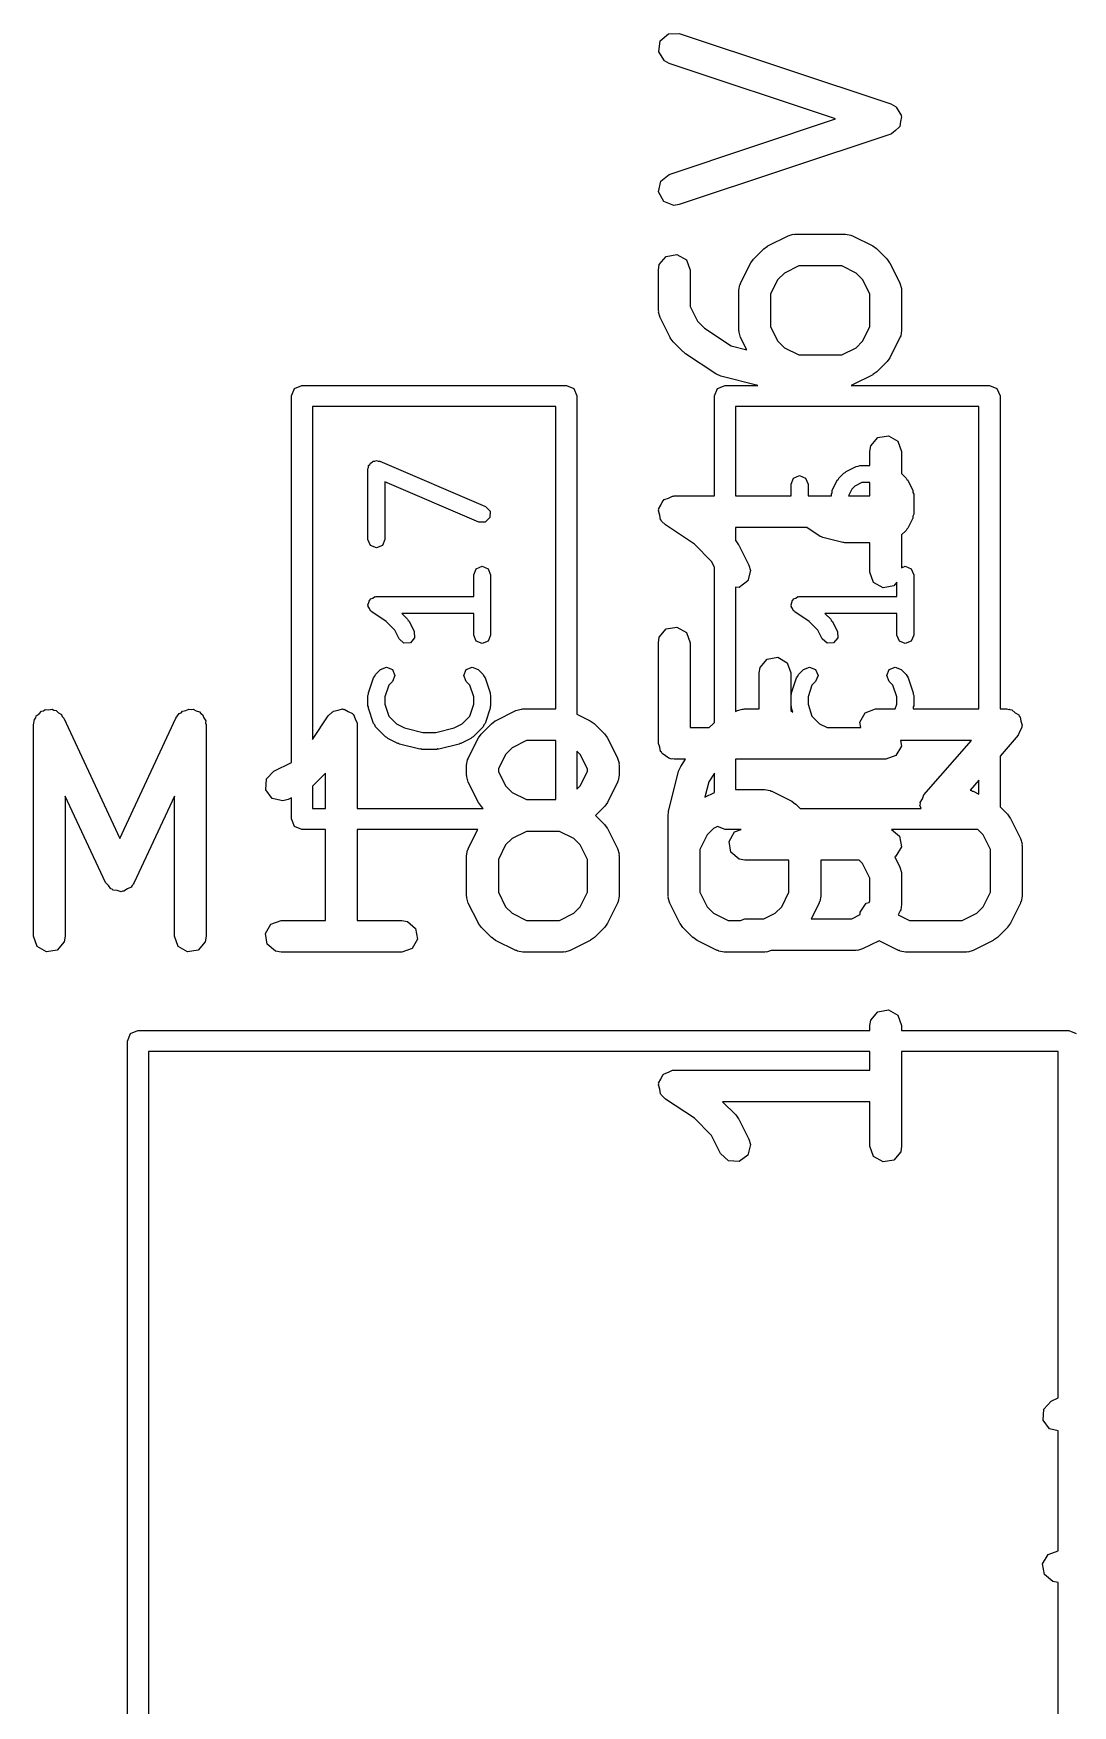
# Model space of a CAD drawing. Extents: x 1.92 to 4.61, y -4.26 to -2.08.
# Drawn here: x 2.4569 to 2.6503, y -3.169 to -2.8577 of the extents above; entities that cross this region are included whole.
import ezdxf

# ---------------------------------------------------------------- set-up
doc = ezdxf.new("R2010")
doc.units = 0
doc.header["$MEASUREMENT"] = 0
doc.layers.add('BLACK', color=7, linetype='CONTINUOUS')

msp = doc.modelspace()

# ---------------------------------------------------------------- linework, layer by layer
at = {"layer": 'BLACK', "linetype": 'CONTINUOUS'}
for p, q in [((2.57328, -2.86111), (2.57358, -2.85911)), ((2.57358, -2.85911), (2.57509, -2.85777)), ((2.57509, -2.85777), (2.57711, -2.85772)), ((2.57711, -2.85772), (2.61648, -2.87084)), ((2.57434, -2.86283), (2.57328, -2.86111)), ((2.57524, -2.86332), (2.57434, -2.86283)), ((2.60621, -2.87364), (2.57524, -2.86332)), ((2.61648, -2.87084), (2.61738, -2.87133)), ((2.61738, -2.87133), (2.61742, -2.8714)), ((2.61742, -2.8714), (2.6175, -2.87143)), ((2.6175, -2.87143), (2.61795, -2.87225)), ((2.61795, -2.87225), (2.61844, -2.87305)), ((2.57524, -2.88396), (2.60621, -2.87364)), ((2.61733, -2.87577), (2.61663, -2.87639)), ((2.61806, -2.87519), (2.61733, -2.87577)), ((2.61808, -2.8751), (2.61806, -2.87519)), ((2.61814, -2.87505), (2.61808, -2.8751)), ((2.61828, -2.87412), (2.61814, -2.87505)), ((2.61846, -2.87321), (2.61828, -2.87412)), ((2.61844, -2.87305), (2.61842, -2.87313)), ((2.61842, -2.87313), (2.61846, -2.87321)), ((2.61648, -2.87644), (2.57711, -2.88957)), ((2.61654, -2.87639), (2.61648, -2.87644)), ((2.61663, -2.87639), (2.61654, -2.87639)), ((2.57325, -2.8872), (2.57366, -2.88522)), ((2.57366, -2.88522), (2.57524, -2.88396)), ((2.57421, -2.88897), (2.57325, -2.8872)), ((2.57609, -2.88972), (2.57421, -2.88897)), ((2.57711, -2.88957), (2.57609, -2.88972)), ((2.59283, -2.8978), (2.59356, -2.89729)), ((2.59356, -2.89729), (2.5936, -2.89725)), ((2.5936, -2.89725), (2.59735, -2.89537)), ((2.59735, -2.89537), (2.59833, -2.89508)), ((2.59833, -2.89508), (2.59851, -2.89512)), ((2.59851, -2.89512), (2.59867, -2.89506)), ((2.59867, -2.89506), (2.60804, -2.89506)), ((2.60804, -2.89506), (2.60905, -2.89524)), ((2.60905, -2.89524), (2.60919, -2.89535)), ((2.60919, -2.89535), (2.60937, -2.89537)), ((2.60937, -2.89537), (2.61312, -2.89725)), ((2.61312, -2.89725), (2.61382, -2.89777)), ((2.61382, -2.89777), (2.61388, -2.8978)), ((2.57322, -2.90176), (2.5734, -2.90075)), ((2.5734, -2.90075), (2.5747, -2.89921)), ((2.5747, -2.89921), (2.57669, -2.89885)), ((2.57669, -2.89885), (2.57844, -2.89986)), ((2.57844, -2.89986), (2.57913, -2.90176)), ((2.58853, -2.90419), (2.59041, -2.90044)), ((2.59041, -2.90044), (2.59093, -2.89973)), ((2.59093, -2.89973), (2.59096, -2.89967)), ((2.59096, -2.89967), (2.59283, -2.8978)), ((2.61388, -2.8978), (2.61576, -2.89967)), ((2.61576, -2.89967), (2.61626, -2.9004)), ((2.61626, -2.9004), (2.61631, -2.90044)), ((2.61631, -2.90044), (2.61819, -2.90419)), ((2.57322, -2.90926), (2.57322, -2.90176)), ((2.57913, -2.90176), (2.57913, -2.90856)), ((2.59547, -2.90351), (2.59412, -2.90621)), ((2.59667, -2.90231), (2.59547, -2.90351)), ((2.59937, -2.90097), (2.59667, -2.90231)), ((2.60735, -2.90097), (2.59937, -2.90097)), ((2.61005, -2.90231), (2.60735, -2.90097)), ((2.61124, -2.90351), (2.61005, -2.90231)), ((2.61259, -2.90621), (2.61124, -2.90351)), ((2.58822, -2.90551), (2.5884, -2.9045)), ((2.58822, -2.91301), (2.58822, -2.90551)), ((2.5884, -2.9045), (2.58851, -2.90437)), ((2.58851, -2.90437), (2.58853, -2.90419)), ((2.59412, -2.90621), (2.59412, -2.91231)), ((2.61259, -2.91231), (2.61259, -2.90621)), ((2.61819, -2.90419), (2.61848, -2.90517)), ((2.61848, -2.90517), (2.61844, -2.90535)), ((2.61844, -2.90535), (2.6185, -2.90551)), ((2.6185, -2.90551), (2.6185, -2.91301)), ((2.57328, -2.90943), (2.57322, -2.90926)), ((2.57324, -2.9096), (2.57328, -2.90943)), ((2.57353, -2.91058), (2.57324, -2.9096)), ((2.57913, -2.90856), (2.58048, -2.91126)), ((2.57541, -2.91433), (2.57353, -2.91058)), ((2.58048, -2.91126), (2.5818, -2.91259)), ((2.5818, -2.91259), (2.58676, -2.91589)), ((2.58828, -2.91318), (2.58822, -2.91301)), ((2.58824, -2.91335), (2.58828, -2.91318)), ((2.59412, -2.91231), (2.59547, -2.91501)), ((2.61124, -2.91501), (2.61259, -2.91231)), ((2.6185, -2.91301), (2.61832, -2.91402)), ((2.57545, -2.91438), (2.57541, -2.91433)), ((2.57596, -2.9151), (2.57545, -2.91438)), ((2.57784, -2.91697), (2.57596, -2.9151)), ((2.58676, -2.91589), (2.58968, -2.91662)), ((2.58853, -2.91433), (2.58824, -2.91335)), ((2.58968, -2.91662), (2.58853, -2.91433)), ((2.59547, -2.91501), (2.59667, -2.91621)), ((2.59667, -2.91621), (2.59937, -2.91756)), ((2.60735, -2.91756), (2.61005, -2.91621)), ((2.61005, -2.91621), (2.61124, -2.91501)), ((2.61819, -2.91433), (2.61631, -2.91808)), ((2.61821, -2.91416), (2.61819, -2.91433)), ((2.61832, -2.91402), (2.61821, -2.91416)), ((2.57796, -2.91703), (2.57784, -2.91697)), ((2.57829, -2.91734), (2.57796, -2.91703)), ((2.58391, -2.92109), (2.57829, -2.91734)), ((2.59937, -2.91756), (2.60735, -2.91756)), ((2.61576, -2.91885), (2.61388, -2.92072)), ((2.61578, -2.91879), (2.61576, -2.91885)), ((2.61631, -2.91808), (2.61578, -2.91879)), ((2.58393, -2.9211), (2.58391, -2.92109)), ((2.58483, -2.9215), (2.58393, -2.9211)), ((2.59175, -2.92323), (2.58483, -2.9215)), ((2.61312, -2.92128), (2.60937, -2.92315)), ((2.61316, -2.92123), (2.61312, -2.92128)), ((2.61388, -2.92072), (2.61316, -2.92123)), ((2.50492, -2.9252), (2.5055, -2.9238)), ((2.50492, -2.9934), (2.50492, -2.9252)), ((2.5055, -2.9238), (2.50689, -2.92323)), ((2.50689, -2.92323), (2.5561, -2.92323)), ((2.5561, -2.92323), (2.55749, -2.9238)), ((2.55749, -2.9238), (2.55807, -2.9252)), ((2.55807, -2.9252), (2.55807, -2.9844)), ((2.58366, -2.9252), (2.58424, -2.9238)), ((2.58366, -2.9438), (2.58366, -2.9252)), ((2.58424, -2.9238), (2.58563, -2.92323)), ((2.58563, -2.92323), (2.59175, -2.92323)), ((2.60937, -2.92315), (2.60911, -2.92323)), ((2.60911, -2.92323), (2.63484, -2.92323)), ((2.63484, -2.92323), (2.63623, -2.9238)), ((2.63623, -2.9238), (2.63681, -2.9252)), ((2.63681, -2.9252), (2.63681, -2.98346)), ((2.50886, -2.92717), (2.50886, -2.98917)), ((2.55413, -2.92717), (2.50886, -2.92717)), ((2.55413, -2.98346), (2.55413, -2.92717)), ((2.5876, -2.92717), (2.5876, -2.9438)), ((2.63287, -2.92717), (2.5876, -2.92717)), ((2.63287, -2.98346), (2.63287, -2.92717)), ((2.61259, -2.93551), (2.61277, -2.9345)), ((2.61277, -2.9345), (2.61407, -2.93295)), ((2.61407, -2.93295), (2.61606, -2.9326)), ((2.61606, -2.9326), (2.61781, -2.93361)), ((2.61781, -2.93361), (2.6185, -2.93551)), ((2.5193, -2.93849), (2.51931, -2.93817)), ((2.51931, -2.93817), (2.51952, -2.93796)), ((2.51952, -2.93796), (2.51964, -2.93768)), ((2.51964, -2.93768), (2.51994, -2.93755)), ((2.51994, -2.93755), (2.52017, -2.93733)), ((2.52017, -2.93733), (2.52047, -2.93733)), ((2.52047, -2.93733), (2.52075, -2.93721)), ((2.52075, -2.93721), (2.52105, -2.93734)), ((2.52105, -2.93734), (2.52137, -2.93734)), ((2.52137, -2.93734), (2.54106, -2.94578)), ((2.6104, -2.93829), (2.61074, -2.93815)), ((2.61074, -2.93815), (2.61259, -2.93815)), ((2.61259, -2.93815), (2.61259, -2.93551)), ((2.6185, -2.93551), (2.6185, -2.93963)), ((2.51918, -2.93879), (2.5193, -2.93849)), ((2.51918, -2.95191), (2.51918, -2.93879)), ((2.53982, -2.94867), (2.52233, -2.94118)), ((2.52233, -2.94118), (2.52233, -2.95191)), ((2.59792, -2.9416), (2.59838, -2.94049)), ((2.59838, -2.94049), (2.59949, -2.94003)), ((2.59949, -2.94003), (2.60061, -2.94049)), ((2.60061, -2.94049), (2.60107, -2.9416)), ((2.60558, -2.94277), (2.60652, -2.9409)), ((2.60652, -2.9409), (2.60672, -2.94073)), ((2.60672, -2.94073), (2.60682, -2.94049)), ((2.60682, -2.94049), (2.60775, -2.93955)), ((2.60775, -2.93955), (2.60799, -2.93945)), ((2.60799, -2.93945), (2.60816, -2.93926)), ((2.60816, -2.93926), (2.61004, -2.93832)), ((2.61111, -2.9413), (2.6098, -2.94196)), ((2.61004, -2.93832), (2.6104, -2.93829)), ((2.61259, -2.9413), (2.61111, -2.9413)), ((2.61259, -2.9438), (2.61259, -2.9413)), ((2.6185, -2.93963), (2.61936, -2.94049)), ((2.61936, -2.94049), (2.61945, -2.94073)), ((2.61945, -2.94073), (2.61965, -2.9409)), ((2.61965, -2.9409), (2.62059, -2.94277)), ((2.57428, -2.94449), (2.57508, -2.9442)), ((2.57508, -2.9442), (2.57585, -2.94382)), ((2.57585, -2.94382), (2.57601, -2.94386)), ((2.57601, -2.94386), (2.57617, -2.9438)), ((2.57617, -2.9438), (2.58366, -2.9438)), ((2.5876, -2.9438), (2.59792, -2.9438)), ((2.59792, -2.9438), (2.59792, -2.9416)), ((2.60107, -2.9416), (2.60107, -2.9438)), ((2.60107, -2.9438), (2.60542, -2.9438)), ((2.60542, -2.94348), (2.60556, -2.94314)), ((2.60542, -2.9438), (2.60542, -2.94348)), ((2.60556, -2.94314), (2.60558, -2.94277)), ((2.60922, -2.94253), (2.60859, -2.9438)), ((2.60859, -2.9438), (2.61259, -2.9438)), ((2.6098, -2.94196), (2.60922, -2.94253)), ((2.62059, -2.94277), (2.62061, -2.94314)), ((2.62061, -2.94314), (2.62075, -2.94348)), ((2.62075, -2.94348), (2.62075, -2.94723)), ((2.54106, -2.94578), (2.5419, -2.94664)), ((2.5419, -2.94664), (2.54189, -2.94785)), ((2.57323, -2.94657), (2.5733, -2.94641)), ((2.57347, -2.94739), (2.57323, -2.94657)), ((2.57327, -2.94624), (2.57369, -2.9455)), ((2.5733, -2.94641), (2.57327, -2.94624)), ((2.57362, -2.94823), (2.57347, -2.94739)), ((2.57369, -2.9455), (2.57404, -2.94472)), ((2.57404, -2.94472), (2.57419, -2.94464)), ((2.57419, -2.94464), (2.57428, -2.94449)), ((2.62061, -2.94756), (2.62059, -2.94793)), ((2.62075, -2.94723), (2.62061, -2.94756)), ((2.54102, -2.94869), (2.53982, -2.94867)), ((2.54189, -2.94785), (2.54102, -2.94869)), ((2.57375, -2.94834), (2.57362, -2.94823)), ((2.57379, -2.94851), (2.57375, -2.94834)), ((2.57454, -2.94921), (2.57379, -2.94851)), ((2.57992, -2.9528), (2.57454, -2.94921)), ((2.60085, -2.94971), (2.5876, -2.94971)), ((2.5876, -2.94971), (2.5876, -2.95213)), ((2.60331, -2.95135), (2.60085, -2.94971)), ((2.61936, -2.95021), (2.6185, -2.95107)), ((2.61945, -2.94997), (2.61936, -2.95021)), ((2.61965, -2.9498), (2.61945, -2.94997)), ((2.62059, -2.94793), (2.61965, -2.9498)), ((2.51964, -2.95303), (2.51918, -2.95191)), ((2.52075, -2.95349), (2.51964, -2.95303)), ((2.52187, -2.95303), (2.52075, -2.95349)), ((2.52233, -2.95191), (2.52187, -2.95303)), ((2.58312, -2.956), (2.57992, -2.9528)), ((2.5876, -2.95213), (2.58764, -2.95217)), ((2.58764, -2.95217), (2.58814, -2.95289)), ((2.58814, -2.95289), (2.58819, -2.95294)), ((2.58819, -2.95294), (2.59006, -2.95668)), ((2.60358, -2.9514), (2.60331, -2.95135)), ((2.6038, -2.95157), (2.60358, -2.9514)), ((2.60755, -2.9525), (2.6038, -2.95157)), ((2.60775, -2.95247), (2.60755, -2.9525)), ((2.60793, -2.95255), (2.60775, -2.95247)), ((2.61259, -2.95255), (2.60793, -2.95255)), ((2.61259, -2.95801), (2.61259, -2.95255)), ((2.6185, -2.95107), (2.6185, -2.95718)), ((2.53933, -2.95736), (2.54044, -2.9569)), ((2.54044, -2.9569), (2.54155, -2.95736)), ((2.58366, -2.95709), (2.58312, -2.956)), ((2.59006, -2.95668), (2.59036, -2.95767)), ((2.6185, -2.95718), (2.61918, -2.9569)), ((2.61918, -2.9569), (2.62029, -2.95736)), ((2.53886, -2.95847), (2.53933, -2.95736)), ((2.53886, -2.96252), (2.53886, -2.95847)), ((2.54155, -2.95736), (2.54201, -2.95847)), ((2.54201, -2.95847), (2.54201, -2.96972)), ((2.58366, -2.98601), (2.58366, -2.95709)), ((2.58989, -2.95963), (2.58826, -2.96084)), ((2.59036, -2.95767), (2.58989, -2.95963)), ((2.61328, -2.9599), (2.61259, -2.95801)), ((2.61503, -2.96091), (2.61328, -2.9599)), ((2.6176, -2.95987), (2.61702, -2.96056)), ((2.6176, -2.96252), (2.6176, -2.95987)), ((2.62029, -2.95736), (2.62075, -2.95847)), ((2.62075, -2.95847), (2.62075, -2.96972)), ((2.51944, -2.96322), (2.51958, -2.96313)), ((2.51958, -2.96313), (2.51964, -2.96298)), ((2.51964, -2.96298), (2.52006, -2.96281)), ((2.52006, -2.96281), (2.52045, -2.96255)), ((2.52045, -2.96255), (2.5206, -2.96259)), ((2.5206, -2.96259), (2.52075, -2.96252)), ((2.52075, -2.96252), (2.53886, -2.96252)), ((2.58826, -2.96084), (2.5876, -2.9608)), ((2.5876, -2.9608), (2.5876, -2.98393)), ((2.59818, -2.96322), (2.59832, -2.96313)), ((2.59832, -2.96313), (2.59838, -2.96298)), ((2.59838, -2.96298), (2.5988, -2.96281)), ((2.5988, -2.96281), (2.59919, -2.96255)), ((2.59919, -2.96255), (2.59934, -2.96259)), ((2.59934, -2.96259), (2.59949, -2.96252)), ((2.59949, -2.96252), (2.6176, -2.96252)), ((2.61702, -2.96056), (2.61503, -2.96091)), ((2.51918, -2.9641), (2.51935, -2.96367)), ((2.51924, -2.96425), (2.51918, -2.9641)), ((2.51921, -2.96441), (2.51924, -2.96425)), ((2.51946, -2.96479), (2.51921, -2.96441)), ((2.51935, -2.96367), (2.51944, -2.96322)), ((2.51964, -2.96521), (2.51946, -2.96479)), ((2.51979, -2.96527), (2.51964, -2.96521)), ((2.51988, -2.96541), (2.51979, -2.96527)), ((2.52256, -2.9672), (2.51988, -2.96541)), ((2.53886, -2.96567), (2.52549, -2.96567)), ((2.52549, -2.96567), (2.52655, -2.96673)), ((2.53886, -2.96972), (2.53886, -2.96567)), ((2.59792, -2.9641), (2.59809, -2.96367)), ((2.59798, -2.96425), (2.59792, -2.9641)), ((2.59795, -2.96441), (2.59798, -2.96425)), ((2.59821, -2.96479), (2.59795, -2.96441)), ((2.59809, -2.96367), (2.59818, -2.96322)), ((2.59838, -2.96521), (2.59821, -2.96479)), ((2.59853, -2.96527), (2.59838, -2.96521)), ((2.59862, -2.96541), (2.59853, -2.96527)), ((2.6013, -2.9672), (2.59862, -2.96541)), ((2.6176, -2.96567), (2.60423, -2.96567)), ((2.60423, -2.96567), (2.60529, -2.96673)), ((2.6176, -2.96972), (2.6176, -2.96567)), ((2.52415, -2.96878), (2.52256, -2.9672)), ((2.52497, -2.97043), (2.52415, -2.96878)), ((2.52655, -2.96673), (2.52665, -2.96697)), ((2.52665, -2.96697), (2.52685, -2.96714)), ((2.52685, -2.96714), (2.52779, -2.96902)), ((2.52779, -2.96902), (2.52787, -2.97022)), ((2.5734, -2.97012), (2.5747, -2.96857)), ((2.5747, -2.96857), (2.57669, -2.96822)), ((2.57669, -2.96822), (2.57844, -2.96923)), ((2.57844, -2.96923), (2.57913, -2.97113)), ((2.60289, -2.96878), (2.6013, -2.9672)), ((2.60371, -2.97043), (2.60289, -2.96878)), ((2.60529, -2.96673), (2.60539, -2.96697)), ((2.60539, -2.96697), (2.60559, -2.96714)), ((2.60559, -2.96714), (2.60653, -2.96902)), ((2.60653, -2.96902), (2.60661, -2.97022)), ((2.52588, -2.97122), (2.52497, -2.97043)), ((2.52708, -2.97113), (2.52588, -2.97122)), ((2.52787, -2.97022), (2.52708, -2.97113)), ((2.53933, -2.97084), (2.53886, -2.96972)), ((2.54044, -2.9713), (2.53933, -2.97084)), ((2.54155, -2.97084), (2.54044, -2.9713)), ((2.54201, -2.96972), (2.54155, -2.97084)), ((2.57322, -2.97113), (2.5734, -2.97012)), ((2.57322, -2.98988), (2.57322, -2.97113)), ((2.57913, -2.97113), (2.57913, -2.98692)), ((2.60462, -2.97122), (2.60371, -2.97043)), ((2.60582, -2.97113), (2.60462, -2.97122)), ((2.60661, -2.97022), (2.60582, -2.97113)), ((2.61807, -2.97084), (2.6176, -2.96972)), ((2.61918, -2.9713), (2.61807, -2.97084)), ((2.62029, -2.97084), (2.61918, -2.9713)), ((2.62075, -2.96972), (2.62029, -2.97084)), ((2.59215, -2.97574), (2.59345, -2.9742)), ((2.59345, -2.9742), (2.59543, -2.97384)), ((2.59543, -2.97384), (2.59718, -2.97485)), ((2.59718, -2.97485), (2.59787, -2.97675)), ((2.51926, -2.98047), (2.5202, -2.97766)), ((2.5202, -2.97766), (2.52044, -2.97738)), ((2.52044, -2.97738), (2.52058, -2.97705)), ((2.52058, -2.97705), (2.52152, -2.97611)), ((2.52152, -2.97611), (2.52263, -2.97565)), ((2.52263, -2.97565), (2.52374, -2.97611)), ((2.52374, -2.97834), (2.52307, -2.97901)), ((2.52374, -2.97611), (2.5242, -2.97722)), ((2.5242, -2.97722), (2.52374, -2.97834)), ((2.53699, -2.97722), (2.53745, -2.97611)), ((2.53745, -2.97834), (2.53699, -2.97722)), ((2.53745, -2.97611), (2.53856, -2.97565)), ((2.53813, -2.97901), (2.53745, -2.97834)), ((2.53856, -2.97565), (2.53968, -2.97611)), ((2.53968, -2.97611), (2.54062, -2.97705)), ((2.54062, -2.97705), (2.54076, -2.97738)), ((2.54076, -2.97738), (2.541, -2.97766)), ((2.541, -2.97766), (2.54193, -2.98047)), ((2.59197, -2.97675), (2.59215, -2.97574)), ((2.59197, -2.98346), (2.59197, -2.97675)), ((2.59787, -2.97675), (2.59787, -2.98374)), ((2.598, -2.98047), (2.59894, -2.97766)), ((2.59894, -2.97766), (2.59918, -2.97738)), ((2.59918, -2.97738), (2.59932, -2.97705)), ((2.59932, -2.97705), (2.60026, -2.97611)), ((2.60026, -2.97611), (2.60137, -2.97565)), ((2.60137, -2.97565), (2.60248, -2.97611)), ((2.60248, -2.97834), (2.60181, -2.97901)), ((2.60248, -2.97611), (2.60294, -2.97722)), ((2.60294, -2.97722), (2.60248, -2.97834)), ((2.61573, -2.97722), (2.61619, -2.97611)), ((2.61619, -2.97834), (2.61573, -2.97722)), ((2.61619, -2.97611), (2.6173, -2.97565)), ((2.61687, -2.97901), (2.61619, -2.97834)), ((2.6173, -2.97565), (2.61842, -2.97611)), ((2.61842, -2.97611), (2.61936, -2.97705)), ((2.61936, -2.97705), (2.6195, -2.97738)), ((2.6195, -2.97738), (2.61974, -2.97766)), ((2.61974, -2.97766), (2.62067, -2.98047)), ((2.51918, -2.98097), (2.51928, -2.98073)), ((2.51918, -2.98285), (2.51918, -2.98097)), ((2.51928, -2.98073), (2.51926, -2.98047)), ((2.52307, -2.97901), (2.52233, -2.98123)), ((2.52233, -2.98123), (2.52233, -2.98259)), ((2.53886, -2.98123), (2.53813, -2.97901)), ((2.53886, -2.98259), (2.53886, -2.98123)), ((2.54193, -2.98047), (2.54191, -2.98073)), ((2.54191, -2.98073), (2.54201, -2.98097)), ((2.54201, -2.98097), (2.54201, -2.98285)), ((2.59792, -2.98097), (2.59802, -2.98073)), ((2.59792, -2.98285), (2.59792, -2.98097)), ((2.59802, -2.98073), (2.598, -2.98047)), ((2.60181, -2.97901), (2.60107, -2.98123)), ((2.60107, -2.98123), (2.60107, -2.98259)), ((2.6176, -2.98123), (2.61687, -2.97901)), ((2.6176, -2.98259), (2.6176, -2.98123)), ((2.62067, -2.98047), (2.62065, -2.98073)), ((2.62065, -2.98073), (2.62075, -2.98097)), ((2.62075, -2.98097), (2.62075, -2.98285)), ((2.45736, -2.9851), (2.45746, -2.98472)), ((2.45746, -2.98472), (2.45799, -2.98435)), ((2.45799, -2.98435), (2.4584, -2.98385)), ((2.4584, -2.98385), (2.45879, -2.98378)), ((2.45879, -2.98378), (2.45911, -2.98356)), ((2.45911, -2.98356), (2.45976, -2.98361)), ((2.45976, -2.98361), (2.46039, -2.9835)), ((2.46039, -2.9835), (2.46073, -2.9837)), ((2.46073, -2.9837), (2.46113, -2.98373)), ((2.46113, -2.98373), (2.46158, -2.98419)), ((2.46158, -2.98419), (2.46214, -2.98451)), ((2.46214, -2.98451), (2.46228, -2.98488)), ((2.46228, -2.98488), (2.46256, -2.98516)), ((2.48345, -2.98516), (2.48404, -2.98432)), ((2.48404, -2.98432), (2.4844, -2.98416)), ((2.4844, -2.98416), (2.48465, -2.98385)), ((2.48465, -2.98385), (2.48529, -2.98374)), ((2.48529, -2.98374), (2.48587, -2.98347)), ((2.48587, -2.98347), (2.48625, -2.98357)), ((2.48625, -2.98357), (2.48664, -2.9835)), ((2.48664, -2.9835), (2.4872, -2.98382)), ((2.4872, -2.98382), (2.48782, -2.98399)), ((2.48782, -2.98399), (2.48805, -2.98432)), ((2.48805, -2.98432), (2.48839, -2.98451)), ((2.48839, -2.98451), (2.48861, -2.98512)), ((2.50886, -2.98917), (2.51179, -2.98477)), ((2.51179, -2.98477), (2.5125, -2.98403)), ((2.5125, -2.98403), (2.51266, -2.98398)), ((2.51266, -2.98398), (2.51277, -2.98385)), ((2.51277, -2.98385), (2.51362, -2.9837)), ((2.51362, -2.9837), (2.51444, -2.98346)), ((2.51444, -2.98346), (2.51459, -2.98353)), ((2.51459, -2.98353), (2.51476, -2.9835)), ((2.51476, -2.9835), (2.5155, -2.98393)), ((2.5155, -2.98393), (2.51629, -2.98428)), ((2.51629, -2.98428), (2.51636, -2.98443)), ((2.51636, -2.98443), (2.51651, -2.98451)), ((2.51651, -2.98451), (2.5168, -2.98532)), ((2.51928, -2.98309), (2.51918, -2.98285)), ((2.51926, -2.98334), (2.51928, -2.98309)), ((2.5202, -2.98616), (2.51926, -2.98334)), ((2.52233, -2.98259), (2.52307, -2.98481)), ((2.52307, -2.98481), (2.5245, -2.98624)), ((2.53669, -2.98624), (2.53813, -2.98481)), ((2.53813, -2.98481), (2.53886, -2.98259)), ((2.54193, -2.98334), (2.541, -2.98616)), ((2.54201, -2.98285), (2.54191, -2.98309)), ((2.54191, -2.98309), (2.54193, -2.98334)), ((2.54292, -2.98564), (2.54667, -2.98377)), ((2.54667, -2.98377), (2.54766, -2.98348)), ((2.54766, -2.98348), (2.54783, -2.98352)), ((2.54783, -2.98352), (2.54799, -2.98346)), ((2.54799, -2.98346), (2.55413, -2.98346)), ((2.55807, -2.9844), (2.56056, -2.98564)), ((2.5876, -2.98393), (2.58792, -2.98377)), ((2.58792, -2.98377), (2.5889, -2.98348)), ((2.5889, -2.98348), (2.58907, -2.98352)), ((2.58907, -2.98352), (2.58924, -2.98346)), ((2.58924, -2.98346), (2.59197, -2.98346)), ((2.59787, -2.98374), (2.59823, -2.98404)), ((2.59802, -2.98309), (2.59792, -2.98285)), ((2.598, -2.98334), (2.59802, -2.98309)), ((2.59823, -2.98404), (2.598, -2.98334)), ((2.60107, -2.98259), (2.60181, -2.98481)), ((2.60181, -2.98481), (2.60324, -2.98624)), ((2.6107, -2.9859), (2.61171, -2.98415)), ((2.61171, -2.98415), (2.61361, -2.98346)), ((2.61361, -2.98346), (2.61732, -2.98346)), ((2.61732, -2.98346), (2.6176, -2.98259)), ((2.62067, -2.98334), (2.62064, -2.98346)), ((2.62064, -2.98346), (2.63287, -2.98346)), ((2.62075, -2.98285), (2.62065, -2.98309)), ((2.62065, -2.98309), (2.62067, -2.98334)), ((2.63681, -2.98346), (2.63798, -2.98346)), ((2.63798, -2.98346), (2.63842, -2.98353)), ((2.63842, -2.98353), (2.63856, -2.98351)), ((2.63856, -2.98351), (2.63866, -2.98358)), ((2.63866, -2.98358), (2.63899, -2.98364)), ((2.63899, -2.98364), (2.6396, -2.98415)), ((2.6396, -2.98415), (2.64028, -2.98456)), ((2.64028, -2.98456), (2.64036, -2.98478)), ((2.64036, -2.98478), (2.64054, -2.98493)), ((2.45693, -2.98641), (2.45711, -2.9854)), ((2.45693, -3.02578), (2.45693, -2.98641)), ((2.45711, -2.9854), (2.45736, -2.9851)), ((2.46256, -2.98516), (2.473, -3.00755)), ((2.473, -3.00755), (2.48345, -2.98516)), ((2.48861, -2.98512), (2.48898, -2.98565)), ((2.48898, -2.98565), (2.48894, -2.98604)), ((2.48894, -2.98604), (2.48908, -2.98641)), ((2.48908, -2.98641), (2.48908, -3.02578)), ((2.5168, -2.98532), (2.51718, -2.98609)), ((2.51718, -2.98609), (2.51714, -2.98625)), ((2.51714, -2.98625), (2.5172, -2.98641)), ((2.5172, -2.98641), (2.5172, -3.00197)), ((2.52044, -2.98643), (2.5202, -2.98616)), ((2.52058, -2.98677), (2.52044, -2.98643)), ((2.52245, -2.98865), (2.52058, -2.98677)), ((2.5245, -2.98624), (2.52599, -2.98698)), ((2.52599, -2.98698), (2.52938, -2.98783)), ((2.52938, -2.98783), (2.53181, -2.98783)), ((2.53181, -2.98783), (2.5352, -2.98698)), ((2.5352, -2.98698), (2.53669, -2.98624)), ((2.54062, -2.98677), (2.53874, -2.98865)), ((2.54028, -2.98807), (2.54216, -2.9862)), ((2.54076, -2.98643), (2.54062, -2.98677)), ((2.541, -2.98616), (2.54076, -2.98643)), ((2.54216, -2.9862), (2.54288, -2.98569)), ((2.54288, -2.98569), (2.54292, -2.98564)), ((2.56056, -2.98564), (2.56127, -2.98617)), ((2.56127, -2.98617), (2.56133, -2.9862)), ((2.56133, -2.9862), (2.56321, -2.98807)), ((2.57913, -2.98692), (2.58267, -2.98692)), ((2.58267, -2.98692), (2.5834, -2.9862)), ((2.5834, -2.9862), (2.58366, -2.98601)), ((2.60324, -2.98624), (2.60461, -2.98692)), ((2.60461, -2.98692), (2.61088, -2.98692)), ((2.61088, -2.98692), (2.6107, -2.9859)), ((2.64049, -2.98761), (2.6402, -2.98835)), ((2.64089, -2.98692), (2.64049, -2.98761)), ((2.64054, -2.98493), (2.64068, -2.98572)), ((2.64068, -2.98572), (2.64093, -2.98647)), ((2.64093, -2.98647), (2.64085, -2.98669)), ((2.64085, -2.98669), (2.64089, -2.98692)), ((2.52269, -2.98875), (2.52245, -2.98865)), ((2.52286, -2.98894), (2.52269, -2.98875)), ((2.52474, -2.98988), (2.52286, -2.98894)), ((2.52492, -2.98989), (2.52474, -2.98988)), ((2.52506, -2.99), (2.52492, -2.98989)), ((2.52881, -2.99094), (2.52506, -2.99)), ((2.52901, -2.99091), (2.52881, -2.99094)), ((2.52919, -2.99098), (2.52901, -2.99091)), ((2.532, -2.99098), (2.52919, -2.99098)), ((2.53219, -2.99091), (2.532, -2.99098)), ((2.53238, -2.99094), (2.53219, -2.99091)), ((2.53613, -2.99), (2.53238, -2.99094)), ((2.53628, -2.98989), (2.53613, -2.99)), ((2.53646, -2.98988), (2.53628, -2.98989)), ((2.53833, -2.98894), (2.53646, -2.98988)), ((2.53785, -2.99259), (2.53973, -2.98884)), ((2.5385, -2.98875), (2.53833, -2.98894)), ((2.53874, -2.98865), (2.5385, -2.98875)), ((2.53973, -2.98884), (2.54025, -2.98813)), ((2.54025, -2.98813), (2.54028, -2.98807)), ((2.54599, -2.99071), (2.5448, -2.99191)), ((2.54869, -2.98936), (2.54599, -2.99071)), ((2.55413, -2.98936), (2.54869, -2.98936)), ((2.55413, -3.00033), (2.55413, -2.98936)), ((2.56321, -2.98807), (2.56371, -2.98879)), ((2.56371, -2.98879), (2.56376, -2.98884)), ((2.56376, -2.98884), (2.56563, -2.99259)), ((2.57348, -2.9906), (2.57322, -2.98988)), ((2.57362, -2.99135), (2.57348, -2.9906)), ((2.61845, -2.99039), (2.61744, -2.99214)), ((2.63148, -2.98936), (2.61827, -2.98936)), ((2.61827, -2.98936), (2.61845, -2.99039)), ((2.62264, -2.99946), (2.63148, -2.98936)), ((2.6402, -2.98835), (2.63681, -2.99223)), ((2.50168, -2.99502), (2.50492, -2.9934)), ((2.53754, -2.99391), (2.53772, -2.9929)), ((2.53754, -2.99578), (2.53754, -2.99391)), ((2.53772, -2.9929), (2.53783, -2.99276)), ((2.53783, -2.99276), (2.53785, -2.99259)), ((2.5448, -2.99191), (2.54345, -2.99461)), ((2.55869, -2.99191), (2.55807, -2.99129)), ((2.55807, -2.99129), (2.55807, -2.9984)), ((2.56004, -2.99461), (2.55869, -2.99191)), ((2.56563, -2.99259), (2.56593, -2.99357)), ((2.56593, -2.99357), (2.56588, -2.99374)), ((2.56588, -2.99374), (2.56594, -2.99391)), ((2.56594, -2.99391), (2.56594, -2.99578)), ((2.57382, -2.99152), (2.57362, -2.99135)), ((2.57391, -2.99177), (2.57382, -2.99152)), ((2.57458, -2.99216), (2.57391, -2.99177)), ((2.57516, -2.99265), (2.57458, -2.99216)), ((2.57555, -2.99272), (2.57516, -2.99265)), ((2.57566, -2.99278), (2.57555, -2.99272)), ((2.57579, -2.99276), (2.57566, -2.99278)), ((2.57617, -2.99283), (2.57579, -2.99276)), ((2.57829, -2.99283), (2.57617, -2.99283)), ((2.577, -2.99507), (2.5774, -2.99416)), ((2.5774, -2.99416), (2.57741, -2.99415)), ((2.57741, -2.99415), (2.57829, -2.99283)), ((2.61554, -2.99283), (2.5876, -2.99283)), ((2.5876, -2.99283), (2.5876, -2.99846)), ((2.61744, -2.99214), (2.61554, -2.99283)), ((2.63681, -2.99223), (2.63681, -3.00169)), ((2.50017, -2.9985), (2.50029, -2.99648)), ((2.50029, -2.99648), (2.50168, -2.99502)), ((2.5113, -2.99541), (2.50886, -2.99785)), ((2.5113, -3.00197), (2.5113, -2.99541)), ((2.5376, -2.99595), (2.53754, -2.99578)), ((2.53756, -2.99612), (2.5376, -2.99595)), ((2.53785, -2.9971), (2.53756, -2.99612)), ((2.53973, -3.00085), (2.53785, -2.9971)), ((2.54345, -2.99461), (2.54345, -2.99509)), ((2.54345, -2.99509), (2.5448, -2.99778)), ((2.55869, -2.99778), (2.56004, -2.99509)), ((2.56004, -2.99509), (2.56004, -2.99461)), ((2.56563, -2.9971), (2.56376, -3.00085)), ((2.56565, -2.99693), (2.56563, -2.9971)), ((2.56577, -2.99679), (2.56565, -2.99693)), ((2.56594, -2.99578), (2.56577, -2.99679)), ((2.57513, -3.00257), (2.577, -2.99507)), ((2.58261, -2.997), (2.58188, -2.99991)), ((2.58366, -2.99541), (2.58261, -2.997)), ((2.58366, -2.99902), (2.58366, -2.99541)), ((2.63287, -2.99673), (2.63125, -2.99859)), ((2.63287, -2.9993), (2.63287, -2.99673)), ((2.47033, -3.01578), (2.46283, -2.99972)), ((2.46283, -2.99972), (2.46283, -3.02578)), ((2.48317, -2.99972), (2.47568, -3.01578)), ((2.48317, -3.02578), (2.48317, -2.99972)), ((2.50137, -3.00012), (2.50017, -2.9985)), ((2.50334, -3.00059), (2.50137, -3.00012)), ((2.50432, -3.0003), (2.50334, -3.00059)), ((2.50492, -3), (2.50432, -3.0003)), ((2.50492, -3.00394), (2.50492, -3)), ((2.50886, -2.99785), (2.50886, -3.00197)), ((2.5448, -2.99778), (2.54599, -2.99898)), ((2.54599, -2.99898), (2.54869, -3.00033)), ((2.54869, -3.00033), (2.55413, -3.00033)), ((2.55807, -2.9984), (2.55869, -2.99778)), ((2.58188, -2.99991), (2.58366, -2.99902)), ((2.5876, -2.99846), (2.59299, -2.99846)), ((2.59299, -2.99846), (2.594, -2.99863)), ((2.594, -2.99863), (2.59413, -2.99875)), ((2.59413, -2.99875), (2.59431, -2.99877)), ((2.59431, -2.99877), (2.59806, -3.00064)), ((2.62195, -3.0009), (2.62235, -3.00021)), ((2.62235, -3.00021), (2.62264, -2.99946)), ((2.63125, -2.99859), (2.63149, -2.99863)), ((2.63149, -2.99863), (2.63163, -2.99875)), ((2.63163, -2.99875), (2.6318, -2.99877)), ((2.6318, -2.99877), (2.63287, -2.9993)), ((2.50886, -3.00197), (2.5113, -3.00197)), ((2.5172, -3.00197), (2.54063, -3.00197)), ((2.53978, -3.0009), (2.53973, -3.00085)), ((2.54028, -3.00162), (2.53978, -3.0009)), ((2.54063, -3.00197), (2.54028, -3.00162)), ((2.56321, -3.00162), (2.56154, -3.00328)), ((2.56154, -3.00328), (2.56321, -3.00494)), ((2.56323, -3.00156), (2.56321, -3.00162)), ((2.56376, -3.00085), (2.56323, -3.00156)), ((2.57504, -3.00328), (2.57514, -3.0027)), ((2.57504, -3.01828), (2.57504, -3.00328)), ((2.57514, -3.0027), (2.57513, -3.00257)), ((2.59806, -3.00064), (2.59877, -3.00117)), ((2.59877, -3.00117), (2.59883, -3.0012)), ((2.59883, -3.0012), (2.5996, -3.00197)), ((2.5996, -3.00197), (2.62212, -3.00197)), ((2.62191, -3.00135), (2.62199, -3.00113)), ((2.62212, -3.00197), (2.62191, -3.00135)), ((2.62199, -3.00113), (2.62195, -3.0009)), ((2.63681, -3.00169), (2.6382, -3.00307)), ((2.6382, -3.00307), (2.6387, -3.00379)), ((2.5055, -3.00533), (2.50492, -3.00394)), ((2.50689, -3.00591), (2.5055, -3.00533)), ((2.5113, -3.00591), (2.50689, -3.00591)), ((2.5113, -3.02283), (2.5113, -3.00591)), ((2.53963, -3.00591), (2.5172, -3.00591)), ((2.5172, -3.00591), (2.5172, -3.02283)), ((2.53785, -3.00946), (2.53963, -3.00591)), ((2.54869, -3.00624), (2.54599, -3.00758)), ((2.5548, -3.00624), (2.54869, -3.00624)), ((2.55749, -3.00758), (2.5548, -3.00624)), ((2.56321, -3.00494), (2.56371, -3.00567)), ((2.56371, -3.00567), (2.56376, -3.00571)), ((2.56376, -3.00571), (2.56563, -3.00946)), ((2.58349, -3.00571), (2.58229, -3.00691)), ((2.58424, -3.00533), (2.58349, -3.00571)), ((2.58563, -3.00591), (2.58424, -3.00533)), ((2.58865, -3.00591), (2.58563, -3.00591)), ((2.58639, -3.00811), (2.5874, -3.00636)), ((2.5874, -3.00636), (2.58865, -3.00591)), ((2.61662, -3.00591), (2.6181, -3.00715)), ((2.63268, -3.00591), (2.61662, -3.00591)), ((2.63368, -3.00691), (2.63268, -3.00591)), ((2.6387, -3.00379), (2.63875, -3.00384)), ((2.63875, -3.00384), (2.64062, -3.00759)), ((2.53754, -3.01078), (2.53772, -3.00977)), ((2.53772, -3.00977), (2.53783, -3.00964)), ((2.53783, -3.00964), (2.53785, -3.00946)), ((2.5448, -3.00878), (2.54345, -3.01148)), ((2.54599, -3.00758), (2.5448, -3.00878)), ((2.55869, -3.00878), (2.55749, -3.00758)), ((2.56004, -3.01148), (2.55869, -3.00878)), ((2.56563, -3.00946), (2.56593, -3.01044)), ((2.58229, -3.00691), (2.58094, -3.0096)), ((2.58094, -3.0096), (2.58094, -3.01758)), ((2.58674, -3.0101), (2.58639, -3.00811)), ((2.61845, -3.00914), (2.61744, -3.01089)), ((2.6181, -3.00715), (2.61845, -3.00914)), ((2.63503, -3.0096), (2.63368, -3.00691)), ((2.63503, -3.01758), (2.63503, -3.0096)), ((2.64062, -3.00759), (2.64092, -3.00857)), ((2.64092, -3.00857), (2.64088, -3.00874)), ((2.64088, -3.00874), (2.64094, -3.00891)), ((2.64094, -3.00891), (2.64094, -3.01828)), ((2.53754, -3.01828), (2.53754, -3.01078)), ((2.54345, -3.01148), (2.54345, -3.01758)), ((2.56004, -3.01758), (2.56004, -3.01148)), ((2.56593, -3.01044), (2.56588, -3.01062)), ((2.56588, -3.01062), (2.56594, -3.01078)), ((2.56594, -3.01078), (2.56594, -3.01828)), ((2.58829, -3.0114), (2.58674, -3.0101)), ((2.5893, -3.01158), (2.58829, -3.0114)), ((2.59753, -3.01158), (2.5893, -3.01158)), ((2.59753, -3.01758), (2.59753, -3.01158)), ((2.61057, -3.01158), (2.60344, -3.01158)), ((2.60344, -3.01158), (2.60344, -3.01828)), ((2.61124, -3.01225), (2.61057, -3.01158)), ((2.61259, -3.01495), (2.61124, -3.01225)), ((2.61744, -3.01089), (2.61721, -3.01097)), ((2.61721, -3.01097), (2.61819, -3.01293)), ((2.61819, -3.01293), (2.61848, -3.01391)), ((2.47087, -3.01632), (2.47033, -3.01578)), ((2.47568, -3.01578), (2.47546, -3.0161)), ((2.61259, -3.01918), (2.61259, -3.01495)), ((2.61848, -3.01391), (2.61844, -3.01408)), ((2.61844, -3.01408), (2.6185, -3.01425)), ((2.6185, -3.01425), (2.6185, -3.01987)), ((2.47131, -3.01695), (2.47087, -3.01632)), ((2.47157, -3.01702), (2.47131, -3.01695)), ((2.47176, -3.01721), (2.47157, -3.01702)), ((2.47252, -3.01727), (2.47176, -3.01721)), ((2.47326, -3.01747), (2.47252, -3.01727)), ((2.4735, -3.01736), (2.47326, -3.01747)), ((2.47377, -3.01738), (2.4735, -3.01736)), ((2.4744, -3.01694), (2.47377, -3.01738)), ((2.47509, -3.01662), (2.4744, -3.01694)), ((2.47532, -3.0163), (2.47509, -3.01662)), ((2.47542, -3.01622), (2.47532, -3.0163)), ((2.47546, -3.0161), (2.47542, -3.01622)), ((2.5376, -3.01845), (2.53754, -3.01828)), ((2.53756, -3.01862), (2.5376, -3.01845)), ((2.53785, -3.0196), (2.53756, -3.01862)), ((2.54345, -3.01758), (2.5448, -3.02028)), ((2.55869, -3.02028), (2.56004, -3.01758)), ((2.56594, -3.01828), (2.56577, -3.01929)), ((2.5751, -3.01845), (2.57504, -3.01828)), ((2.57506, -3.01862), (2.5751, -3.01845)), ((2.57535, -3.0196), (2.57506, -3.01862)), ((2.58094, -3.01758), (2.58229, -3.02028)), ((2.59619, -3.02028), (2.59753, -3.01758)), ((2.60344, -3.01828), (2.60326, -3.01929)), ((2.63368, -3.02028), (2.63503, -3.01758)), ((2.64094, -3.01828), (2.64076, -3.01929)), ((2.53973, -3.02335), (2.53785, -3.0196)), ((2.5448, -3.02028), (2.54599, -3.02148)), ((2.54599, -3.02148), (2.54869, -3.02283)), ((2.5548, -3.02283), (2.55749, -3.02148)), ((2.55749, -3.02148), (2.55869, -3.02028)), ((2.56563, -3.0196), (2.56376, -3.02335)), ((2.56565, -3.01943), (2.56563, -3.0196)), ((2.56577, -3.01929), (2.56565, -3.01943)), ((2.57722, -3.02335), (2.57535, -3.0196)), ((2.58229, -3.02028), (2.58349, -3.02148)), ((2.58349, -3.02148), (2.58619, -3.02283)), ((2.59286, -3.02254), (2.59499, -3.02148)), ((2.59499, -3.02148), (2.59619, -3.02028)), ((2.60313, -3.0196), (2.60166, -3.02254)), ((2.60315, -3.01943), (2.60313, -3.0196)), ((2.60326, -3.01929), (2.60315, -3.01943)), ((2.60922, -3.02254), (2.6108, -3.02175)), ((2.61076, -3.02127), (2.61192, -3.01961)), ((2.6108, -3.02175), (2.61076, -3.02127)), ((2.61192, -3.01961), (2.61244, -3.01947)), ((2.61244, -3.01947), (2.61259, -3.01918)), ((2.61819, -3.02119), (2.61788, -3.0218)), ((2.61788, -3.0218), (2.61993, -3.02283)), ((2.61821, -3.02102), (2.61819, -3.02119)), ((2.61832, -3.02088), (2.61821, -3.02102)), ((2.6185, -3.01987), (2.61832, -3.02088)), ((2.62979, -3.02283), (2.63248, -3.02148)), ((2.63248, -3.02148), (2.63368, -3.02028)), ((2.64062, -3.0196), (2.63875, -3.02335)), ((2.64064, -3.01943), (2.64062, -3.0196)), ((2.64076, -3.01929), (2.64064, -3.01943)), ((2.50009, -3.02527), (2.5011, -3.02352)), ((2.50044, -3.02726), (2.50009, -3.02527)), ((2.5011, -3.02352), (2.503, -3.02283)), ((2.503, -3.02283), (2.5113, -3.02283)), ((2.5172, -3.02283), (2.5255, -3.02283)), ((2.5255, -3.02283), (2.52651, -3.02301)), ((2.52651, -3.02301), (2.52805, -3.0243)), ((2.52805, -3.0243), (2.5284, -3.02629)), ((2.53978, -3.0234), (2.53973, -3.02335)), ((2.54028, -3.02412), (2.53978, -3.0234)), ((2.54216, -3.02599), (2.54028, -3.02412)), ((2.54869, -3.02283), (2.5548, -3.02283)), ((2.56321, -3.02412), (2.56133, -3.02599)), ((2.56323, -3.02406), (2.56321, -3.02412)), ((2.56376, -3.02335), (2.56323, -3.02406)), ((2.57727, -3.0234), (2.57722, -3.02335)), ((2.57778, -3.02412), (2.57727, -3.0234)), ((2.57965, -3.02599), (2.57778, -3.02412)), ((2.58619, -3.02283), (2.58852, -3.02283)), ((2.58852, -3.02283), (2.5893, -3.02254)), ((2.5893, -3.02254), (2.59286, -3.02254)), ((2.60166, -3.02254), (2.60922, -3.02254)), ((2.61993, -3.02283), (2.62979, -3.02283)), ((2.6382, -3.02412), (2.63632, -3.02599)), ((2.63822, -3.02406), (2.6382, -3.02412)), ((2.63875, -3.02335), (2.63822, -3.02406)), ((2.45762, -3.02768), (2.45693, -3.02578)), ((2.45937, -3.02869), (2.45762, -3.02768)), ((2.46136, -3.02834), (2.45937, -3.02869)), ((2.46265, -3.02679), (2.46136, -3.02834)), ((2.46283, -3.02578), (2.46265, -3.02679)), ((2.48386, -3.02768), (2.48317, -3.02578)), ((2.48561, -3.02869), (2.48386, -3.02768)), ((2.4876, -3.02834), (2.48561, -3.02869)), ((2.4889, -3.02679), (2.4876, -3.02834)), ((2.48908, -3.02578), (2.4889, -3.02679)), ((2.50199, -3.02855), (2.50044, -3.02726)), ((2.52739, -3.02804), (2.5255, -3.02873)), ((2.5284, -3.02629), (2.52739, -3.02804)), ((2.54221, -3.02602), (2.54216, -3.02599)), ((2.54292, -3.02655), (2.54221, -3.02602)), ((2.54667, -3.02842), (2.54292, -3.02655)), ((2.54685, -3.02844), (2.54667, -3.02842)), ((2.54698, -3.02855), (2.54685, -3.02844)), ((2.55681, -3.02842), (2.55583, -3.02871)), ((2.56056, -3.02655), (2.55681, -3.02842)), ((2.56061, -3.0265), (2.56056, -3.02655)), ((2.56133, -3.02599), (2.56061, -3.0265)), ((2.57971, -3.02602), (2.57965, -3.02599)), ((2.58042, -3.02655), (2.57971, -3.02602)), ((2.58417, -3.02842), (2.58042, -3.02655)), ((2.58434, -3.02844), (2.58417, -3.02842)), ((2.58448, -3.02855), (2.58434, -3.02844)), ((2.59421, -3.02845), (2.59333, -3.02871)), ((2.60992, -3.02845), (2.59421, -3.02845)), ((2.61009, -3.02839), (2.60992, -3.02845)), ((2.61026, -3.02843), (2.61009, -3.02839)), ((2.61124, -3.02814), (2.61026, -3.02843)), ((2.61429, -3.02661), (2.61124, -3.02814)), ((2.61791, -3.02842), (2.61429, -3.02661)), ((2.61809, -3.02844), (2.61791, -3.02842)), ((2.61823, -3.02855), (2.61809, -3.02844)), ((2.6318, -3.02842), (2.63082, -3.02871)), ((2.63555, -3.02655), (2.6318, -3.02842)), ((2.6356, -3.0265), (2.63555, -3.02655)), ((2.63632, -3.02599), (2.6356, -3.0265)), ((2.503, -3.02873), (2.50199, -3.02855)), ((2.5255, -3.02873), (2.503, -3.02873)), ((2.54799, -3.02873), (2.54698, -3.02855)), ((2.55549, -3.02873), (2.54799, -3.02873)), ((2.55566, -3.02867), (2.55549, -3.02873)), ((2.55583, -3.02871), (2.55566, -3.02867)), ((2.58549, -3.02873), (2.58448, -3.02855)), ((2.59299, -3.02873), (2.58549, -3.02873)), ((2.59315, -3.02867), (2.59299, -3.02873)), ((2.59333, -3.02871), (2.59315, -3.02867)), ((2.61924, -3.02873), (2.61823, -3.02855)), ((2.63048, -3.02873), (2.61924, -3.02873)), ((2.63065, -3.02867), (2.63048, -3.02873)), ((2.63082, -3.02871), (2.63065, -3.02867)), ((2.61277, -3.04136), (2.61407, -3.03981)), ((2.61407, -3.03981), (2.61606, -3.03946)), ((2.61606, -3.03946), (2.61781, -3.04047)), ((2.61781, -3.04047), (2.6185, -3.04237)), ((2.47441, -3.04528), (2.47499, -3.04388)), ((2.47499, -3.04388), (2.47638, -3.04331)), ((2.47638, -3.04331), (2.61259, -3.04331)), ((2.61259, -3.04237), (2.61277, -3.04136)), ((2.61259, -3.04331), (2.61259, -3.04237)), ((2.6185, -3.04237), (2.6185, -3.04331)), ((2.6185, -3.04331), (2.64961, -3.04331)), ((2.64961, -3.04331), (2.651, -3.04388)), ((2.47441, -3.35236), (2.47441, -3.04528)), ((2.61259, -3.04724), (2.47835, -3.04724)), ((2.47835, -3.04724), (2.47835, -3.35039)), ((2.61259, -3.05067), (2.61259, -3.04724)), ((2.6185, -3.04724), (2.6185, -3.06487)), ((2.64764, -3.04724), (2.6185, -3.04724)), ((2.64764, -3.11168), (2.64764, -3.04724)), ((2.57323, -3.05343), (2.5733, -3.05327)), ((2.57327, -3.05311), (2.57369, -3.05236)), ((2.5733, -3.05327), (2.57327, -3.05311)), ((2.57369, -3.05236), (2.57404, -3.05158)), ((2.57404, -3.05158), (2.57419, -3.0515)), ((2.57419, -3.0515), (2.57428, -3.05136)), ((2.57428, -3.05136), (2.57508, -3.05106)), ((2.57508, -3.05106), (2.57585, -3.05068)), ((2.57585, -3.05068), (2.57601, -3.05072)), ((2.57601, -3.05072), (2.57617, -3.05067)), ((2.57617, -3.05067), (2.61259, -3.05067)), ((2.57347, -3.05425), (2.57323, -3.05343)), ((2.57362, -3.05509), (2.57347, -3.05425)), ((2.57375, -3.0552), (2.57362, -3.05509)), ((2.57379, -3.05537), (2.57375, -3.0552)), ((2.57454, -3.05608), (2.57379, -3.05537)), ((2.57992, -3.05966), (2.57454, -3.05608)), ((2.61259, -3.05657), (2.58518, -3.05657)), ((2.58518, -3.05657), (2.58764, -3.05903)), ((2.58764, -3.05903), (2.58814, -3.05975)), ((2.61259, -3.06487), (2.61259, -3.05657)), ((2.58312, -3.06287), (2.57992, -3.05966)), ((2.58814, -3.05975), (2.58819, -3.0598)), ((2.58819, -3.0598), (2.59006, -3.06355)), ((2.58478, -3.06619), (2.58312, -3.06287)), ((2.59036, -3.06453), (2.58989, -3.06649)), ((2.59006, -3.06355), (2.59036, -3.06453)), ((2.61328, -3.06676), (2.61259, -3.06487)), ((2.6185, -3.06487), (2.61832, -3.06588)), ((2.58625, -3.06758), (2.58478, -3.06619)), ((2.58826, -3.0677), (2.58625, -3.06758)), ((2.58989, -3.06649), (2.58826, -3.0677)), ((2.61503, -3.06777), (2.61328, -3.06676)), ((2.61702, -3.06742), (2.61503, -3.06777)), ((2.61832, -3.06588), (2.61702, -3.06742)), ((2.64493, -3.11381), (2.64632, -3.11234)), ((2.64632, -3.11234), (2.64764, -3.11168)), ((2.64481, -3.11582), (2.64493, -3.11381)), ((2.64601, -3.11745), (2.64481, -3.11582)), ((2.64764, -3.11783), (2.64601, -3.11745)), ((2.64764, -3.14015), (2.64764, -3.11783)), ((2.64574, -3.14084), (2.64764, -3.14015)), ((2.64473, -3.14259), (2.64574, -3.14084)), ((2.64508, -3.14458), (2.64473, -3.14259)), ((2.64663, -3.14588), (2.64508, -3.14458)), ((2.64764, -3.14606), (2.64663, -3.14588)), ((2.64764, -3.31218), (2.64764, -3.14606))]:
    msp.add_line(p, q, dxfattribs=at)

doc.saveas('drawing.dxf')
